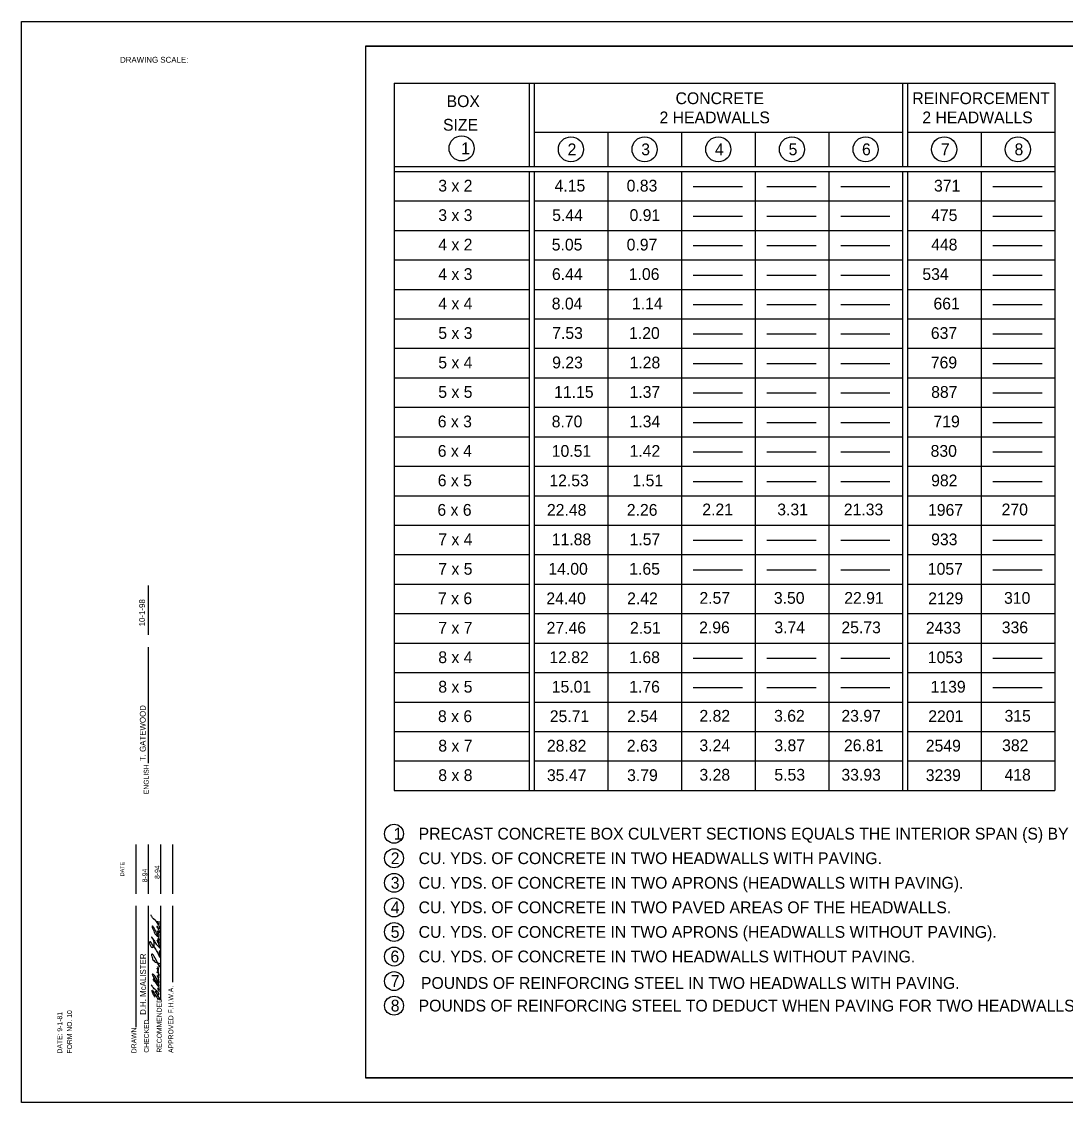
# Model space of a CAD drawing. Extents: x 1000 to 1036.3, y 1000 to 1022.
# Drawn here: x 1000 to 1021.25, y 1000 to 1022 of the extents above; entities that cross this region are included whole.
import ezdxf

# ---------------------------------------------------------------- set-up
doc = ezdxf.new("R2010")
doc.units = 0
for name, color, linetype in [('Level 1', 7, 'Continuous'), ('Level 10', 7, 'Continuous'), ('Level 11', 7, 'Continuous'), ('Level 15', 7, 'Continuous')]:
    doc.layers.add(name, color=color, linetype=linetype)

msp = doc.modelspace()

# ---------------------------------------------------------------- linework, layer by layer
at = {"layer": 'Level 1'}
for p, q in [((1007.583, 1020.75), (1021.033, 1020.75)), ((1007.583, 1020.75), (1007.583, 1006.35)), ((1007.583, 1020.75), (1021.033, 1020.75)), ((1010.333, 1020.75), (1010.333, 1019.05)), ((1010.433, 1020.75), (1010.433, 1019.05)), ((1017.933, 1020.75), (1017.933, 1019.05)), ((1018.033, 1020.75), (1018.033, 1019.05)), ((1021.033, 1020.75), (1021.033, 1006.35)), ((1010.433, 1019.75), (1017.933, 1019.75)), ((1011.933, 1019.75), (1011.933, 1019.05)), ((1013.433, 1019.75), (1013.433, 1019.05)), ((1014.933, 1019.75), (1014.933, 1019.05)), ((1016.433, 1019.75), (1016.433, 1019.05)), ((1018.033, 1019.75), (1021.033, 1019.75)), ((1019.533, 1019.75), (1019.533, 1019.05)), ((1007.583, 1019.05), (1021.033, 1019.05)), ((1007.583, 1018.95), (1021.033, 1018.95)), ((1010.333, 1018.95), (1010.333, 1006.35)), ((1010.433, 1018.95), (1010.433, 1006.35)), ((1011.933, 1018.95), (1011.933, 1006.35)), ((1013.433, 1018.95), (1013.433, 1006.35)), ((1014.933, 1018.95), (1014.933, 1006.35)), ((1016.433, 1018.95), (1016.433, 1006.35)), ((1017.933, 1018.95), (1017.933, 1006.35)), ((1018.033, 1018.95), (1018.033, 1006.35)), ((1019.533, 1018.95), (1019.533, 1006.35)), ((1013.675, 1018.642), (1014.675, 1018.642)), ((1015.175, 1018.642), (1016.175, 1018.642)), ((1016.675, 1018.642), (1017.675, 1018.642)), ((1019.775, 1018.642), (1020.775, 1018.642)), ((1007.583, 1018.35), (1010.333, 1018.35)), ((1010.433, 1018.35), (1017.933, 1018.35)), ((1018.033, 1018.35), (1021.033, 1018.35)), ((1013.675, 1018.042), (1014.675, 1018.042)), ((1015.175, 1018.042), (1016.175, 1018.042)), ((1016.675, 1018.042), (1017.675, 1018.042)), ((1019.775, 1018.042), (1020.775, 1018.042)), ((1007.583, 1017.75), (1010.333, 1017.75)), ((1010.433, 1017.75), (1017.933, 1017.75)), ((1018.033, 1017.75), (1021.033, 1017.75)), ((1013.675, 1017.442), (1014.675, 1017.442)), ((1015.175, 1017.442), (1016.175, 1017.442)), ((1016.675, 1017.442), (1017.675, 1017.442)), ((1019.775, 1017.442), (1020.775, 1017.442)), ((1007.583, 1017.15), (1010.333, 1017.15)), ((1010.433, 1017.15), (1017.933, 1017.15)), ((1018.033, 1017.15), (1021.033, 1017.15)), ((1013.675, 1016.842), (1014.675, 1016.842)), ((1015.175, 1016.842), (1016.175, 1016.842)), ((1016.675, 1016.842), (1017.675, 1016.842)), ((1019.775, 1016.842), (1020.775, 1016.842)), ((1007.583, 1016.55), (1010.333, 1016.55)), ((1010.433, 1016.55), (1017.933, 1016.55)), ((1018.033, 1016.55), (1021.033, 1016.55)), ((1013.675, 1016.242), (1014.675, 1016.242)), ((1015.175, 1016.242), (1016.175, 1016.242)), ((1016.675, 1016.242), (1017.675, 1016.242)), ((1019.775, 1016.242), (1020.775, 1016.242)), ((1007.583, 1015.95), (1010.333, 1015.95)), ((1010.433, 1015.95), (1017.933, 1015.95)), ((1018.033, 1015.95), (1021.033, 1015.95)), ((1013.675, 1015.642), (1014.675, 1015.642)), ((1015.175, 1015.642), (1016.175, 1015.642)), ((1016.675, 1015.642), (1017.675, 1015.642)), ((1019.775, 1015.642), (1020.775, 1015.642)), ((1007.583, 1015.35), (1010.333, 1015.35)), ((1010.433, 1015.35), (1017.933, 1015.35)), ((1018.033, 1015.35), (1021.033, 1015.35)), ((1013.675, 1015.042), (1014.675, 1015.042)), ((1015.175, 1015.042), (1016.175, 1015.042)), ((1016.675, 1015.042), (1017.675, 1015.042)), ((1019.775, 1015.042), (1020.775, 1015.042)), ((1007.583, 1014.75), (1010.333, 1014.75)), ((1010.433, 1014.75), (1017.933, 1014.75)), ((1018.033, 1014.75), (1021.033, 1014.75)), ((1013.675, 1014.442), (1014.675, 1014.442)), ((1015.175, 1014.442), (1016.175, 1014.442)), ((1016.675, 1014.442), (1017.675, 1014.442)), ((1019.775, 1014.442), (1020.775, 1014.442)), ((1007.583, 1014.15), (1010.333, 1014.15)), ((1010.433, 1014.15), (1017.933, 1014.15)), ((1018.033, 1014.15), (1021.033, 1014.15)), ((1013.675, 1013.842), (1014.675, 1013.842)), ((1015.175, 1013.842), (1016.175, 1013.842)), ((1016.675, 1013.842), (1017.675, 1013.842)), ((1019.775, 1013.842), (1020.775, 1013.842)), ((1007.583, 1013.55), (1010.333, 1013.55)), ((1010.433, 1013.55), (1017.933, 1013.55)), ((1018.033, 1013.55), (1021.033, 1013.55)), ((1013.675, 1013.242), (1014.675, 1013.242)), ((1015.175, 1013.242), (1016.175, 1013.242)), ((1016.675, 1013.242), (1017.675, 1013.242)), ((1019.775, 1013.242), (1020.775, 1013.242)), ((1007.583, 1012.95), (1010.333, 1012.95)), ((1010.433, 1012.95), (1017.933, 1012.95)), ((1018.033, 1012.95), (1021.033, 1012.95)), ((1013.675, 1012.642), (1014.675, 1012.642)), ((1015.175, 1012.642), (1016.175, 1012.642)), ((1016.675, 1012.642), (1017.675, 1012.642)), ((1019.775, 1012.642), (1020.775, 1012.642)), ((1007.583, 1012.35), (1010.333, 1012.35)), ((1010.433, 1012.35), (1017.933, 1012.35)), ((1018.033, 1012.35), (1021.033, 1012.35)), ((1007.583, 1011.75), (1010.333, 1011.75)), ((1010.433, 1011.75), (1017.933, 1011.75)), ((1018.033, 1011.75), (1021.033, 1011.75)), ((1013.675, 1011.442), (1014.675, 1011.442)), ((1015.175, 1011.442), (1016.175, 1011.442)), ((1016.675, 1011.442), (1017.675, 1011.442)), ((1019.775, 1011.442), (1020.775, 1011.442)), ((1007.583, 1011.15), (1010.333, 1011.15)), ((1010.433, 1011.15), (1017.933, 1011.15)), ((1018.033, 1011.15), (1021.033, 1011.15)), ((1013.675, 1010.842), (1014.675, 1010.842)), ((1015.175, 1010.842), (1016.175, 1010.842)), ((1016.675, 1010.842), (1017.675, 1010.842)), ((1019.775, 1010.842), (1020.775, 1010.842)), ((1007.583, 1010.55), (1010.333, 1010.55)), ((1010.433, 1010.55), (1017.933, 1010.55)), ((1018.033, 1010.55), (1021.033, 1010.55)), ((1007.583, 1009.95), (1010.333, 1009.95)), ((1010.433, 1009.95), (1017.933, 1009.95)), ((1018.033, 1009.95), (1021.033, 1009.95)), ((1007.583, 1009.35), (1010.333, 1009.35)), ((1010.433, 1009.35), (1017.933, 1009.35)), ((1018.033, 1009.35), (1021.033, 1009.35)), ((1013.675, 1009.042), (1014.675, 1009.042)), ((1015.175, 1009.042), (1016.175, 1009.042)), ((1016.675, 1009.042), (1017.675, 1009.042)), ((1019.775, 1009.042), (1020.775, 1009.042)), ((1007.583, 1008.75), (1010.333, 1008.75)), ((1010.433, 1008.75), (1017.933, 1008.75)), ((1018.033, 1008.75), (1021.033, 1008.75)), ((1013.675, 1008.442), (1014.675, 1008.442)), ((1015.175, 1008.442), (1016.175, 1008.442)), ((1016.675, 1008.442), (1017.675, 1008.442)), ((1019.775, 1008.442), (1020.775, 1008.442)), ((1007.583, 1008.15), (1010.333, 1008.15)), ((1010.433, 1008.15), (1017.933, 1008.15)), ((1018.033, 1008.15), (1021.033, 1008.15)), ((1007.583, 1007.55), (1010.333, 1007.55)), ((1010.433, 1007.55), (1017.933, 1007.55)), ((1018.033, 1007.55), (1021.033, 1007.55)), ((1007.583, 1006.95), (1010.333, 1006.95)), ((1010.433, 1006.95), (1017.933, 1006.95)), ((1018.033, 1006.95), (1021.033, 1006.95)), ((1007.583, 1006.35), (1021.033, 1006.35))]:
    msp.add_line(p, q, dxfattribs=at)
for centre, radius in [((1008.958, 1019.42), 0.256), ((1011.183, 1019.4), 0.256), ((1012.683, 1019.4), 0.256), ((1014.183, 1019.4), 0.256), ((1015.683, 1019.4), 0.256), ((1017.183, 1019.4), 0.256), ((1018.783, 1019.4), 0.256), ((1020.283, 1019.4), 0.256), ((1007.582, 1005.469), 0.193), ((1007.582, 1004.969), 0.193), ((1007.582, 1004.469), 0.193), ((1007.582, 1003.969), 0.193), ((1007.582, 1003.469), 0.193), ((1007.582, 1002.969), 0.193), ((1007.582, 1002.469), 0.193), ((1007.582, 1001.969), 0.193)]:
    msp.add_circle(centre, radius, dxfattribs=at)
for points in [[(1002.814, 1003.161), (1002.784, 1003.25), (1002.754, 1003.303), (1002.767, 1003.272), (1002.785, 1003.242), (1002.802, 1003.236), (1002.802, 1003.272), (1002.782, 1003.32), (1002.773, 1003.334), (1002.775, 1003.317), (1002.788, 1003.301), (1002.801, 1003.299), (1002.804, 1003.317), (1002.794, 1003.359), (1002.751, 1003.445), (1002.747, 1003.453), (1002.69, 1003.557), (1002.674, 1003.583), (1002.666, 1003.591), (1002.656, 1003.582), (1002.663, 1003.548), (1002.713, 1003.441), (1002.752, 1003.391), (1002.772, 1003.378), (1002.787, 1003.376), (1002.801, 1003.383), (1002.801, 1003.41), (1002.782, 1003.454), (1002.761, 1003.492), (1002.782, 1003.458), (1002.801, 1003.453), (1002.806, 1003.463), (1002.796, 1003.508), (1002.778, 1003.542), (1002.758, 1003.573), (1002.758, 1003.588), (1002.772, 1003.588), (1002.764, 1003.575), (1002.77, 1003.55), (1002.777, 1003.539), (1002.798, 1003.531), (1002.81, 1003.547), (1002.806, 1003.577), (1002.777, 1003.631), (1002.693, 1003.732), (1002.689, 1003.735), (1002.649, 1003.782), (1002.639, 1003.804), (1002.638, 1003.821)], [(1002.76, 1003.686), (1002.77, 1003.633), (1002.781, 1003.623), (1002.794, 1003.624), (1002.802, 1003.64), (1002.799, 1003.687)], [(1002.817, 1002.951), (1002.77, 1003.049), (1002.72, 1003.136), (1002.652, 1003.229), (1002.613, 1003.268), (1002.605, 1003.263), (1002.603, 1003.24), (1002.622, 1003.19), (1002.636, 1003.168), (1002.651, 1003.158), (1002.672, 1003.157), (1002.687, 1003.166), (1002.7, 1003.217), (1002.699, 1003.257), (1002.687, 1003.306), (1002.686, 1003.312), (1002.668, 1003.344), (1002.642, 1003.369), (1002.655, 1003.352), (1002.715, 1003.26), (1002.779, 1003.178), (1002.828, 1003.119), (1002.818, 1003.092), (1002.799, 1003.059), (1002.803, 1003.001), (1002.816, 1002.949)], [(1002.802, 1002.751), (1002.794, 1002.79), (1002.776, 1002.827), (1002.73, 1002.915), (1002.684, 1002.995), (1002.652, 1003.02), (1002.643, 1002.999), (1002.648, 1002.976), (1002.663, 1002.923), (1002.689, 1002.885), (1002.722, 1002.853), (1002.775, 1002.842), (1002.81, 1002.827), (1002.827, 1002.792), (1002.819, 1002.783), (1002.815, 1002.779), (1002.808, 1002.751)], [(1002.807, 1002.248), (1002.787, 1002.299), (1002.774, 1002.317), (1002.77, 1002.319), (1002.794, 1002.285), (1002.803, 1002.291), (1002.803, 1002.31), (1002.777, 1002.383), (1002.729, 1002.46), (1002.686, 1002.505), (1002.681, 1002.507), (1002.68, 1002.498), (1002.688, 1002.484), (1002.756, 1002.398), (1002.781, 1002.369), (1002.799, 1002.364), (1002.793, 1002.398), (1002.791, 1002.404), (1002.76, 1002.485), (1002.719, 1002.565), (1002.673, 1002.611), (1002.666, 1002.612), (1002.661, 1002.606), (1002.668, 1002.587), (1002.712, 1002.502), (1002.76, 1002.446), (1002.786, 1002.431), (1002.795, 1002.432), (1002.799, 1002.436), (1002.792, 1002.474), (1002.778, 1002.504), (1002.778, 1002.5), (1002.788, 1002.488), (1002.792, 1002.502), (1002.777, 1002.547), (1002.765, 1002.581), (1002.786, 1002.539), (1002.796, 1002.544), (1002.791, 1002.573), (1002.784, 1002.584), (1002.775, 1002.589), (1002.792, 1002.572), (1002.798, 1002.598), (1002.763, 1002.647), (1002.76, 1002.656), (1002.77, 1002.657), (1002.792, 1002.634), (1002.783, 1002.662), (1002.781, 1002.667), (1002.766, 1002.689), (1002.785, 1002.673), (1002.775, 1002.698), (1002.759, 1002.734), (1002.773, 1002.71), (1002.785, 1002.706), (1002.791, 1002.715), (1002.782, 1002.74), (1002.765, 1002.756)], [(1002.717, 1002.142), (1002.676, 1002.213), (1002.656, 1002.287), (1002.696, 1002.22), (1002.752, 1002.141), (1002.792, 1002.098), (1002.81, 1002.095), (1002.804, 1002.119), (1002.767, 1002.191), (1002.724, 1002.261), (1002.749, 1002.217), (1002.783, 1002.196), (1002.797, 1002.2), (1002.788, 1002.228), (1002.763, 1002.256), (1002.759, 1002.261), (1002.683, 1002.331), (1002.638, 1002.394)]]:
    msp.add_spline(points, degree=3, dxfattribs=at)
at = {"layer": 'Level 10'}
for p, q in [((1000, 1000), (1000, 1022)), ((1000, 1022), (1036, 1022)), ((1007, 1021.5), (1035.5, 1021.5)), ((1007, 1021.5), (1007, 1000.5)), ((1002.581, 1009.519), (1002.581, 1010.519)), ((1002.581, 1006.903), (1002.581, 1009.269)), ((1002.331, 1004.248), (1002.331, 1005.248)), ((1002.581, 1004.248), (1002.581, 1005.248)), ((1002.831, 1004.248), (1002.831, 1005.248)), ((1003.081, 1004.248), (1003.081, 1005.248)), ((1002.331, 1001.528), (1002.331, 1003.998)), ((1002.581, 1001.673), (1002.581, 1003.998)), ((1002.831, 1002.081), (1002.831, 1003.998)), ((1003.081, 1002.448), (1003.081, 1003.998)), ((1035.5, 1000.5), (1007, 1000.5)), ((1036, 1000), (1000, 1000))]:
    msp.add_line(p, q, dxfattribs=at)
at = {"layer": 'Level 11'}
msp.add_lwpolyline([(1007, 1000.5), (1035.5, 1000.5), (1035.5, 1021.5), (1007, 1021.5)], close=True, dxfattribs=at)

# ---------------------------------------------------------------- texts
at = {"layer": 'Level 1'}
for s, p in [('BOX', (1008.652, 1020.26)), ('CONCRETE', (1013.314, 1020.32)), ('REINFORCEMENT', (1018.134, 1020.32)), ('2 HEADWALLS', (1012.987, 1019.93)), ('2 HEADWALLS', (1018.337, 1019.93)), ('SIZE', (1008.58, 1019.78)), ('1', (1008.949, 1019.3)), ('2', (1011.115, 1019.28)), ('3', (1012.615, 1019.28)), ('4', (1014.115, 1019.28)), ('5', (1015.615, 1019.28)), ('6', (1017.109, 1019.28)), ('7', (1018.715, 1019.28)), ('8', (1020.215, 1019.28)), ('3 x 2', (1008.483, 1018.541)), ('4.15', (1010.851, 1018.541)), ('0.83', (1012.318, 1018.541)), ('371', (1018.575, 1018.541)), ('3 x 3', (1008.483, 1017.941)), ('5.44', (1010.802, 1017.941)), ('0.91', (1012.377, 1017.941)), ('475', (1018.517, 1017.941)), ('4 x 2', (1008.483, 1017.341)), ('5.05', (1010.793, 1017.341)), ('0.97', (1012.318, 1017.341)), ('448', (1018.517, 1017.341)), ('4 x 3', (1008.483, 1016.741)), ('6.44', (1010.797, 1016.741)), ('1.06', (1012.361, 1016.741)), (' 534 ', (1018.249, 1016.741)), ('4 x 4', (1008.483, 1016.141)), ('8.04', (1010.793, 1016.141)), ('1.14', (1012.426, 1016.141)), ('661', (1018.564, 1016.141)), ('5 x 3', (1008.483, 1015.541)), ('7.53', (1010.802, 1015.541)), ('1.20', (1012.367, 1015.541)), ('637', (1018.511, 1015.541)), ('5 x 4', (1008.483, 1014.941)), ('9.23', (1010.802, 1014.941)), ('1.28', (1012.377, 1014.941)), ('769', (1018.51, 1014.941)), ('5 x 5', (1008.483, 1014.341)), ('11.15', (1010.842, 1014.341)), ('1.37', (1012.377, 1014.341)), ('887', (1018.517, 1014.341)), ('6 x 3', (1008.472, 1013.741)), ('8.70', (1010.792, 1013.741)), ('1.34', (1012.377, 1013.741)), ('719', (1018.565, 1013.741)), ('6 x 4', (1008.472, 1013.141)), ('10.51', (1010.793, 1013.141)), ('1.42', (1012.377, 1013.141)), ('830', (1018.506, 1013.141)), ('6 x 5', (1008.472, 1012.541)), ('12.53', (1010.744, 1012.541)), ('1.51', (1012.436, 1012.541)), ('982', (1018.517, 1012.541)), ('6 x 6', (1008.465, 1011.941)), ('22.48', (1010.695, 1011.941)), ('2.26', (1012.321, 1011.941)), ('2.21', (1013.858, 1011.949)), ('3.31', (1015.384, 1011.949)), ('21.33', (1016.739, 1011.949)), ('1967', (1018.453, 1011.941)), ('270', (1019.952, 1011.949)), ('7 x 4', (1008.483, 1011.341)), ('11.88', (1010.793, 1011.341)), ('1.57', (1012.377, 1011.341)), ('933', (1018.517, 1011.341)), ('7 x 5', (1008.483, 1010.741)), ('14.00', (1010.724, 1010.741)), ('1.65', (1012.371, 1010.741)), ('1057', (1018.449, 1010.741)), ('7 x 6', (1008.477, 1010.141)), ('24.40', (1010.684, 1010.141)), ('2.42', (1012.328, 1010.141)), ('2.57', (1013.8, 1010.149)), ('3.50', (1015.315, 1010.149)), ('22.91', (1016.748, 1010.149)), ('2129', (1018.457, 1010.141)), ('310', (1020.001, 1010.149)), ('7 x 7', (1008.483, 1009.541)), ('27.46', (1010.688, 1009.541)), ('2.51', (1012.386, 1009.541)), ('2.96', (1013.793, 1009.549)), ('3.74', (1015.325, 1009.549)), ('25.73', (1016.69, 1009.549)), ('2433', (1018.409, 1009.541)), ('336', (1019.955, 1009.549)), ('8 x 4', (1008.483, 1008.941)), ('12.82', (1010.744, 1008.941)), ('1.68', (1012.371, 1008.941)), ('1053', (1018.449, 1008.941)), ('8 x 5', (1008.483, 1008.341)), ('15.01', (1010.793, 1008.341)), ('1.76', (1012.37, 1008.341)), ('1139', (1018.506, 1008.341)), ('8 x 6', (1008.477, 1007.741)), ('25.71', (1010.753, 1007.741)), ('2.54', (1012.328, 1007.741)), ('2.82', (1013.8, 1007.749)), ('3.62', (1015.32, 1007.749)), ('23.97', (1016.69, 1007.749)), ('2201', (1018.458, 1007.741)), ('315', (1020.011, 1007.749)), ('8 x 7', (1008.483, 1007.141)), ('28.82', (1010.695, 1007.141)), ('2.63', (1012.322, 1007.141)), ('3.24', (1013.8, 1007.149)), ('3.87', (1015.325, 1007.149)), ('26.81', (1016.742, 1007.149)), ('2549', (1018.408, 1007.141)), ('382', (1019.962, 1007.149)), ('8 x 8', (1008.483, 1006.541)), ('35.47', (1010.695, 1006.541)), ('3.79', (1012.327, 1006.541)), ('3.28', (1013.8, 1006.549)), ('5.53', (1015.325, 1006.549)), ('33.93', (1016.69, 1006.549)), ('3239', (1018.408, 1006.541)), ('418', (1020.011, 1006.549)), ('1', (1007.574, 1005.35)), ('PRECAST CONCRETE BOX CULVERT SECTIONS EQUALS THE INTERIOR SPAN (S) BY THE INTERIOR RISE (R) IN FEET.', (1008.083, 1005.35)), ('2', (1007.515, 1004.85)), ('CU. YDS. OF CONCRETE IN TWO HEADWALLS WITH PAVING.', (1008.083, 1004.85)), ('3', (1007.515, 1004.35)), ('CU. YDS. OF CONCRETE IN TWO APRONS (HEADWALLS WITH PAVING).', (1008.083, 1004.35)), ('4', (1007.515, 1003.85)), ('CU. YDS. OF CONCRETE IN TWO PAVED AREAS OF THE HEADWALLS.', (1008.083, 1003.85)), ('5', (1007.515, 1003.35)), ('CU. YDS. OF CONCRETE IN TWO APRONS (HEADWALLS WITHOUT PAVING).', (1008.083, 1003.35)), ('6', (1007.509, 1002.85)), ('CU. YDS. OF CONCRETE IN TWO HEADWALLS WITHOUT PAVING.', (1008.083, 1002.85)), ('7', (1007.515, 1002.35)), ('POUNDS OF REINFORCING STEEL IN TWO HEADWALLS WITH PAVING.', (1008.13, 1002.311)), ('8', (1007.515, 1001.85)), ('POUNDS OF REINFORCING STEEL TO DEDUCT WHEN PAVING FOR TWO HEADWALLS IS ELIMINATED.', (1008.083, 1001.85))]:
    msp.add_text(s, height=0.24, dxfattribs=at).set_placement(p)
for s, height, rotation, p in [('8-94', 0.1, 90, (1002.558, 1004.48)), ('8-94', 0.1, 90, (1002.81, 1004.549)), ('.', 0.0515, 269.9999, (1002.656, 1003.609)), ('D.H. McALISTER', 0.12, 90, (1002.532, 1001.782)), ('.', 0.0515, 269.9999, (1002.769, 1002.862)), ('.', 0.0515, 269.9999, (1002.69, 1002.577)), ('.', 0.0515, 269.9999, (1002.671, 1002.381))]:
    msp.add_text(s, height=height, rotation=rotation, dxfattribs=at).set_placement(p)
at = {"layer": 'Level 10'}
for s, height, p in [('ENGLISH', 0.1, (1002.587, 1006.273)), ('DATE', 0.08, (1002.088, 1004.602)), ('APPROVED F.H.W.A.', 0.1, (1003.089, 1001.006)), ('RECOMMENDED', 0.1, (1002.852, 1001.012)), ('DATE: 9-1-81', 0.1, (1000.826, 1000.996)), ('FORM NO. 10', 0.1, (1001.025, 1000.994)), ('DRAWN', 0.1, (1002.337, 1001.002)), ('CHECKED', 0.1, (1002.592, 1001.012))]:
    msp.add_text(s, height=height, rotation=90, dxfattribs=at).set_placement(p)
at = {"layer": 'Level 15'}
msp.add_text('DRAWING SCALE:', height=0.12, dxfattribs=at).set_placement((1002.004, 1021.163))
for s, p in [('10-1-98', (1002.513, 1009.69)), ('T. GATEWOOD', (1002.527, 1006.946))]:
    msp.add_text(s, height=0.12, rotation=90, dxfattribs=at).set_placement(p)

doc.saveas('drawing.dxf')
